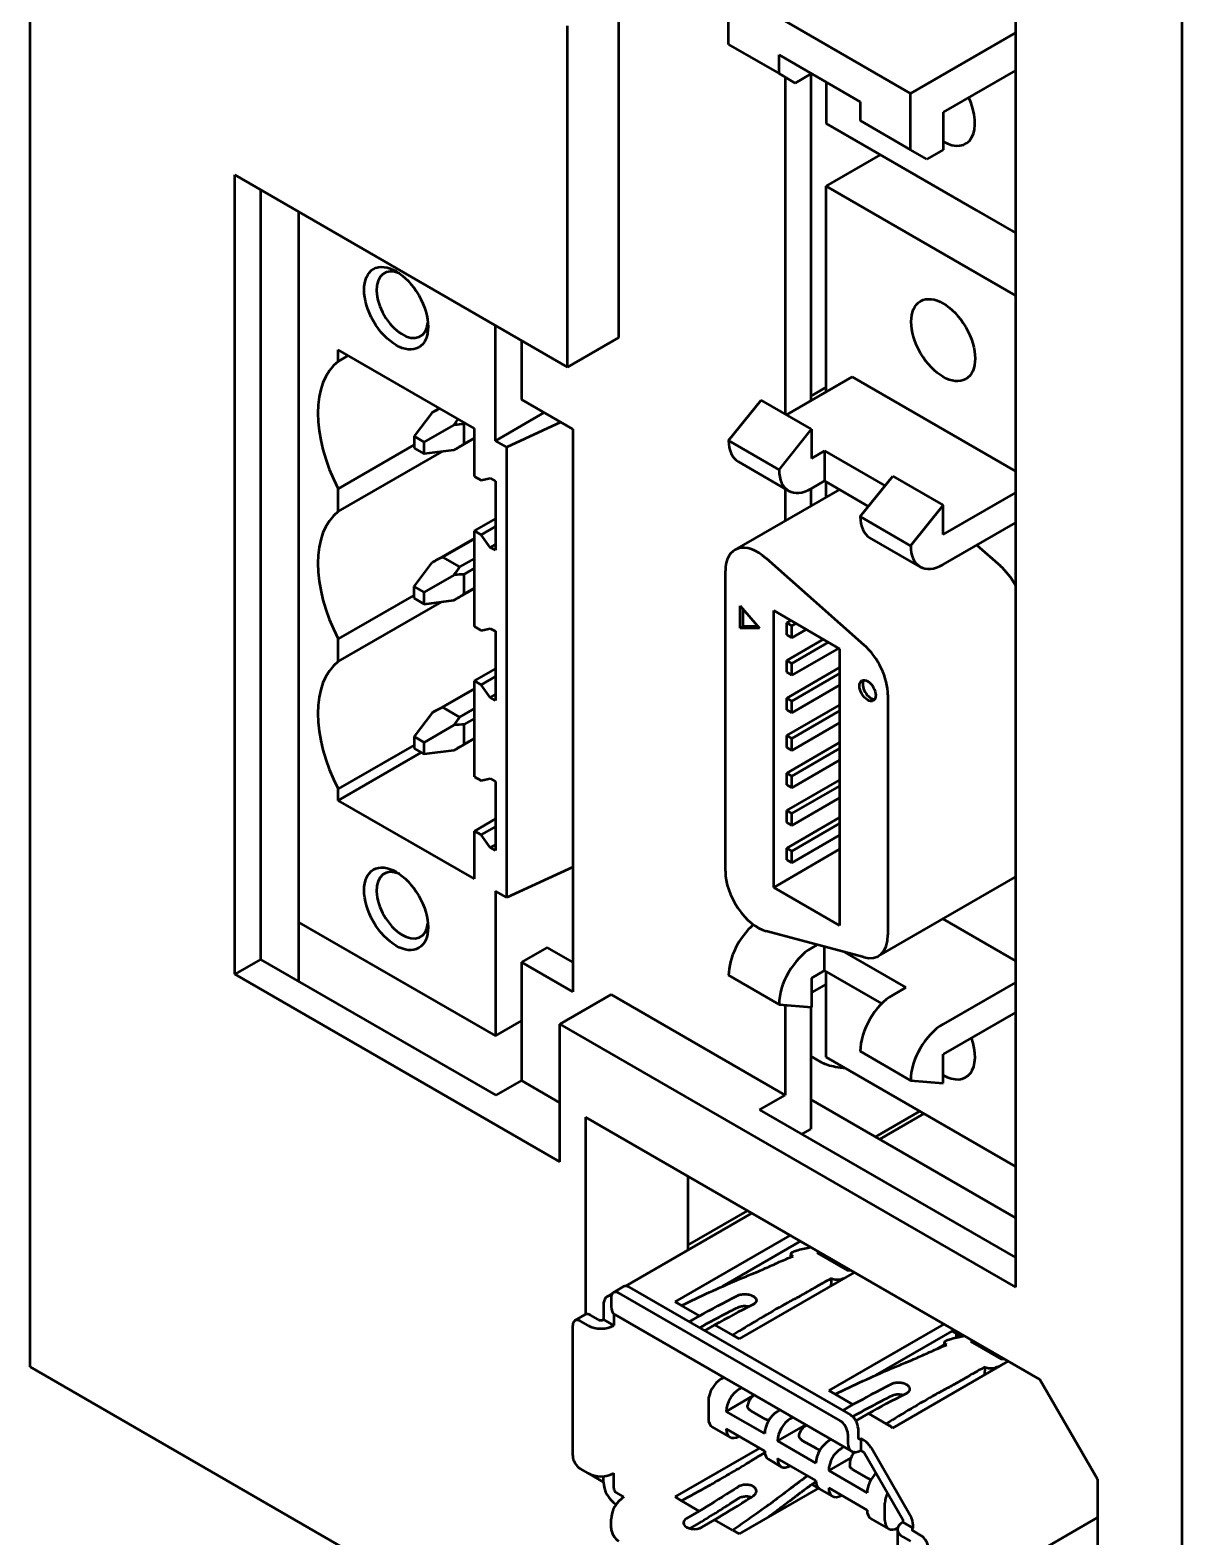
# Model space of a CAD drawing. Header units: millimetres. Extents: x 2121 to 4904, y 892 to 1933.
# Drawn here: x 3035.1 to 3080.6, y 1508.9 to 1568.3 of the extents above; entities that cross this region are included whole.
import ezdxf

# ---------------------------------------------------------------- set-up
doc = ezdxf.new("R2010")
doc.units = ezdxf.units.MM
doc.header["$LTSCALE"] = 1.8
doc.layers.add('외형선(ISO)', color=7, linetype='Continuous', lineweight=50)

msp = doc.modelspace()

# ---------------------------------------------------------------- linework, layer by layer
at = {"layer": '외형선(ISO)', "color": 7}
for p, q in [((3035.111, 1515.582), (3035.111, 1719.707)), ((3080.568, 1693.462), (3080.568, 1489.338)), ((3074.002, 1641.381), (3074.002, 1518.732)), ((3062.68, 1569.993), (3069.864, 1565.845)), ((3062.68, 1567.771), (3062.68, 1569.993)), ((3058.345, 1556.209), (3058.345, 1569.681)), ((3056.324, 1555.043), (3056.324, 1568.515)), ((3069.864, 1565.845), (3074.002, 1568.234)), ((3062.68, 1567.771), (3064.669, 1566.623)), ((3064.669, 1566.623), (3064.669, 1567.363)), ((3067.876, 1565.512), (3064.669, 1567.363)), ((3064.669, 1566.623), (3065.31, 1566.252)), ((3064.911, 1566.483), (3064.911, 1553.189)), ((3065.952, 1566.623), (3065.31, 1566.252)), ((3065.921, 1566.605), (3065.921, 1553.715)), ((3074.002, 1566.752), (3071.147, 1565.104)), ((3066.529, 1566.289), (3066.529, 1564.66)), ((3069.864, 1563.623), (3069.864, 1565.845)), ((3067.876, 1565.512), (3067.876, 1564.771)), ((3066.529, 1564.66), (3072.448, 1561.242)), ((3067.876, 1564.771), (3069.864, 1563.623)), ((3071.147, 1565.104), (3071.147, 1563.623)), ((3066.529, 1562.18), (3068.677, 1563.42)), ((3070.506, 1563.252), (3069.864, 1563.623)), ((3071.147, 1563.623), (3070.506, 1563.252)), ((3043.192, 1531.084), (3043.192, 1562.624)), ((3043.192, 1562.624), (3056.324, 1555.043)), ((3066.529, 1562.18), (3074.002, 1557.865)), ((3066.529, 1554.066), (3066.529, 1562.18)), ((3044.203, 1562.041), (3044.203, 1531.667)), ((3045.718, 1530.793), (3045.718, 1561.166)), ((3045.718, 1533.125), (3045.718, 1561.166)), ((3072.448, 1561.242), (3074.002, 1560.345)), ((3053.476, 1552.138), (3053.476, 1556.687)), ((3058.345, 1556.209), (3056.324, 1555.043)), ((3047.273, 1555.269), (3047.273, 1555.719)), ((3052.647, 1552.616), (3047.273, 1555.719)), ((3054.506, 1556.092), (3054.506, 1553.76)), ((3047.273, 1555.269), (3047.663, 1555.494)), ((3064.96, 1553.16), (3067.555, 1554.659)), ((3074.002, 1550.937), (3067.555, 1554.659)), ((3065.921, 1553.899), (3066.529, 1554.251)), ((3050.981, 1553.251), (3050.263, 1552.313)), ((3051.265, 1553.415), (3050.981, 1553.251)), ((3055.395, 1553.246), (3053.476, 1552.138)), ((3056.526, 1552.593), (3054.506, 1553.76)), ((3062.68, 1552.14), (3063.963, 1553.736)), ((3065.952, 1552.588), (3063.963, 1553.736)), ((3050.668, 1552.08), (3051.838, 1552.756)), ((3052.292, 1552.822), (3052.233, 1552.788)), ((3052.233, 1552.788), (3052.233, 1552.014)), ((3056.052, 1552.867), (3053.92, 1551.882)), ((3050.263, 1552.313), (3050.263, 1551.847)), ((3050.263, 1552.313), (3050.668, 1552.08)), ((3050.668, 1551.613), (3050.668, 1552.08)), ((3052.647, 1552.233), (3051.838, 1551.766)), ((3052.647, 1552.253), (3052.233, 1552.014)), ((3052.647, 1550.727), (3052.647, 1552.616)), ((3053.92, 1551.882), (3053.476, 1552.138)), ((3056.526, 1552.593), (3056.526, 1530.384)), ((3062.68, 1552.14), (3064.669, 1550.992)), ((3064.669, 1550.992), (3065.952, 1552.588)), ((3065.952, 1552.588), (3065.952, 1551.437)), ((3050.263, 1551.97), (3047.273, 1550.244)), ((3047.273, 1549.344), (3051.361, 1551.704)), ((3050.263, 1551.847), (3050.668, 1551.613)), ((3051.838, 1551.766), (3050.668, 1551.613)), ((3053.92, 1534.105), (3053.92, 1551.882)), ((3065.952, 1551.437), (3066.465, 1551.733)), ((3066.465, 1551.733), (3066.465, 1550.548)), ((3066.465, 1551.733), (3068.852, 1550.355)), ((3065.044, 1550.162), (3063.056, 1551.31)), ((3052.647, 1550.727), (3052.913, 1550.573)), ((3052.913, 1550.573), (3053.274, 1550.657)), ((3053.274, 1550.657), (3053.476, 1550.54)), ((3053.476, 1550.54), (3053.476, 1547.811)), ((3066.465, 1550.548), (3065.952, 1550.252)), ((3068.201, 1549.545), (3066.465, 1550.548)), ((3066.529, 1549.906), (3066.529, 1550.511)), ((3067.876, 1549.141), (3069.159, 1550.736)), ((3069.159, 1550.736), (3071.147, 1549.588)), ((3047.273, 1549.344), (3047.273, 1550.244)), ((3067.053, 1550.208), (3062.928, 1547.827)), ((3064.911, 1550.239), (3064.911, 1548.971)), ((3065.921, 1550.234), (3065.921, 1549.555)), ((3071.147, 1548.437), (3074.002, 1550.085)), ((3069.864, 1547.992), (3067.876, 1549.141)), ((3071.147, 1549.588), (3069.864, 1547.992)), ((3071.147, 1548.437), (3071.147, 1549.588)), ((3052.647, 1548.581), (3053.476, 1549.059)), ((3052.913, 1548.427), (3052.647, 1548.581)), ((3052.647, 1544.801), (3052.647, 1548.581)), ((3052.913, 1548.427), (3053.476, 1548.752)), ((3071.147, 1547.252), (3074.002, 1548.9)), ((3052.647, 1548.287), (3050.981, 1547.325)), ((3052.647, 1548.268), (3051.393, 1547.543)), ((3053.274, 1547.927), (3052.913, 1548.427)), ((3053.274, 1547.927), (3053.476, 1548.044)), ((3053.476, 1547.811), (3053.274, 1547.927)), ((3070.24, 1547.162), (3068.252, 1548.31)), ((3072.474, 1548.017), (3073.404, 1547.193)), ((3050.263, 1546.388), (3050.981, 1547.325)), ((3051.393, 1547.543), (3052.063, 1547.157)), ((3052.647, 1547.494), (3052.063, 1547.157)), ((3064.167, 1547.495), (3068.016, 1544.082)), ((3051.838, 1546.83), (3050.668, 1546.154)), ((3052.647, 1547.101), (3052.233, 1546.862)), ((3052.233, 1546.862), (3052.233, 1546.088)), ((3062.552, 1535.145), (3062.552, 1546.996)), ((3050.668, 1546.154), (3050.263, 1546.388)), ((3050.263, 1545.921), (3050.263, 1546.388)), ((3050.668, 1545.688), (3050.668, 1546.154)), ((3052.647, 1546.308), (3051.838, 1545.84)), ((3052.647, 1546.327), (3052.233, 1546.088)), ((3050.263, 1546.045), (3047.273, 1544.318)), ((3047.273, 1543.418), (3051.361, 1545.778)), ((3050.263, 1545.921), (3050.668, 1545.688)), ((3050.668, 1545.688), (3051.838, 1545.84)), ((3063.131, 1545.62), (3063.9, 1544.732)), ((3063.131, 1544.732), (3063.131, 1545.62)), ((3063.259, 1544.806), (3063.259, 1545.472)), ((3064.458, 1534.51), (3064.458, 1545.43)), ((3064.458, 1545.43), (3067.06, 1543.928)), ((3064.971, 1544.943), (3065.137, 1545.038)), ((3064.971, 1544.478), (3064.971, 1544.943)), ((3064.971, 1544.943), (3065.173, 1544.827)), ((3065.173, 1544.827), (3065.338, 1544.922)), ((3047.273, 1543.418), (3047.273, 1544.318)), ((3052.647, 1544.801), (3052.913, 1544.648)), ((3052.913, 1544.648), (3053.274, 1544.731)), ((3053.274, 1544.731), (3053.476, 1544.615)), ((3053.476, 1544.615), (3053.476, 1541.885)), ((3063.131, 1544.732), (3063.259, 1544.806)), ((3063.9, 1544.732), (3063.131, 1544.732)), ((3063.836, 1544.806), (3063.259, 1544.806)), ((3064.971, 1544.478), (3065.173, 1544.361)), ((3065.173, 1544.361), (3065.173, 1544.827)), ((3065.741, 1544.69), (3065.173, 1544.361)), ((3064.971, 1543.461), (3066.42, 1544.298)), ((3065.173, 1543.345), (3066.621, 1544.181)), ((3067.024, 1543.949), (3065.173, 1542.88)), ((3067.06, 1543.928), (3067.06, 1533.008)), ((3052.647, 1542.655), (3053.476, 1543.133)), ((3064.971, 1542.996), (3064.971, 1543.461)), ((3064.971, 1543.461), (3065.173, 1543.345)), ((3064.971, 1541.98), (3067.06, 1543.186)), ((3065.173, 1542.88), (3065.173, 1543.345)), ((3052.913, 1542.502), (3052.647, 1542.655)), ((3052.647, 1538.876), (3052.647, 1542.655)), ((3052.913, 1542.502), (3053.476, 1542.827)), ((3064.971, 1542.996), (3065.173, 1542.88)), ((3065.173, 1541.864), (3067.06, 1542.953)), ((3052.647, 1542.362), (3050.981, 1541.4)), ((3052.647, 1542.342), (3051.393, 1541.618)), ((3053.274, 1542.002), (3052.913, 1542.502)), ((3053.274, 1542.002), (3053.476, 1542.119)), ((3053.476, 1541.885), (3053.274, 1542.002)), ((3064.971, 1541.515), (3064.971, 1541.98)), ((3064.971, 1541.98), (3065.173, 1541.864)), ((3067.06, 1542.488), (3065.173, 1541.399)), ((3068.966, 1542.102), (3068.966, 1532.633)), ((3050.981, 1541.4), (3050.263, 1540.462)), ((3051.393, 1541.618), (3052.063, 1541.231)), ((3052.647, 1541.568), (3052.063, 1541.231)), ((3064.971, 1540.499), (3067.06, 1541.705)), ((3064.971, 1541.515), (3065.173, 1541.399)), ((3065.173, 1541.399), (3065.173, 1541.864)), ((3065.173, 1540.382), (3067.06, 1541.472)), ((3050.668, 1540.229), (3051.838, 1540.905)), ((3052.647, 1541.176), (3052.233, 1540.937)), ((3052.233, 1540.937), (3052.233, 1540.163)), ((3067.06, 1541.007), (3065.173, 1539.917)), ((3050.263, 1540.462), (3050.263, 1539.996)), ((3050.263, 1540.462), (3050.668, 1540.229)), ((3050.668, 1539.762), (3050.668, 1540.229)), ((3052.647, 1540.382), (3051.838, 1539.915)), ((3052.647, 1540.402), (3052.233, 1540.163)), ((3064.971, 1540.499), (3065.173, 1540.382)), ((3064.971, 1540.034), (3064.971, 1540.499)), ((3064.971, 1539.017), (3067.06, 1540.223)), ((3065.173, 1539.917), (3065.173, 1540.382)), ((3050.263, 1540.119), (3047.273, 1538.393)), ((3050.546, 1539.832), (3047.273, 1537.943)), ((3050.263, 1539.996), (3050.668, 1539.762)), ((3051.838, 1539.915), (3050.668, 1539.762)), ((3064.971, 1540.034), (3065.173, 1539.917)), ((3065.173, 1538.901), (3067.06, 1539.991)), ((3064.971, 1538.552), (3064.971, 1539.017)), ((3064.971, 1539.017), (3065.173, 1538.901)), ((3067.06, 1539.526), (3065.173, 1538.436)), ((3047.273, 1537.943), (3047.273, 1538.393)), ((3052.647, 1538.876), (3052.913, 1538.723)), ((3052.913, 1538.723), (3053.274, 1538.806)), ((3053.274, 1538.806), (3053.476, 1538.689)), ((3053.476, 1538.689), (3053.476, 1535.96)), ((3064.971, 1537.536), (3067.06, 1538.742)), ((3064.971, 1538.552), (3065.173, 1538.436)), ((3065.173, 1538.436), (3065.173, 1538.901)), ((3065.173, 1537.42), (3067.06, 1538.509)), ((3052.647, 1534.84), (3047.273, 1537.943)), ((3067.06, 1538.044), (3065.173, 1536.955)), ((3052.647, 1536.73), (3053.476, 1537.208)), ((3064.971, 1537.071), (3064.971, 1537.536)), ((3064.971, 1537.536), (3065.173, 1537.42)), ((3064.971, 1536.055), (3067.06, 1537.261)), ((3065.173, 1536.955), (3065.173, 1537.42)), ((3052.647, 1534.84), (3052.647, 1536.73)), ((3052.913, 1536.576), (3052.647, 1536.73)), ((3052.913, 1536.576), (3053.476, 1536.901)), ((3064.971, 1537.071), (3065.173, 1536.955)), ((3065.173, 1535.938), (3067.06, 1537.028)), ((3053.274, 1536.077), (3052.913, 1536.576)), ((3053.274, 1536.077), (3053.476, 1536.193)), ((3053.476, 1535.96), (3053.274, 1536.077)), ((3064.458, 1534.51), (3067.06, 1536.012)), ((3064.971, 1535.59), (3064.971, 1536.055)), ((3064.971, 1536.055), (3065.173, 1535.938)), ((3067.06, 1536.563), (3065.173, 1535.473)), ((3064.971, 1535.59), (3065.173, 1535.473)), ((3065.173, 1535.473), (3065.173, 1535.938)), ((3056.526, 1535.31), (3053.92, 1534.105)), ((3073.979, 1534.913), (3068.591, 1531.802)), ((3053.476, 1534.362), (3053.476, 1528.646)), ((3053.92, 1534.105), (3053.476, 1534.362)), ((3067.06, 1533.008), (3064.458, 1534.51)), ((3045.718, 1533.125), (3053.476, 1528.646)), ((3071.132, 1533.269), (3074.002, 1531.612)), ((3068.016, 1531.751), (3064.167, 1532.782)), ((3055.516, 1532.134), (3054.506, 1531.551)), ((3056.526, 1531.551), (3055.516, 1532.134)), ((3065.952, 1532.112), (3066.179, 1532.243)), ((3066.465, 1531.223), (3066.465, 1532.166)), ((3067.247, 1531.957), (3069.672, 1530.556)), ((3044.203, 1531.667), (3043.192, 1531.084)), ((3044.203, 1531.667), (3053.496, 1526.302)), ((3056.526, 1530.384), (3054.506, 1531.551)), ((3054.506, 1531.551), (3054.506, 1526.885)), ((3056.021, 1523.677), (3043.192, 1531.084)), ((3062.68, 1531.038), (3064.669, 1529.89)), ((3066.465, 1531.223), (3065.952, 1530.927)), ((3065.952, 1530.927), (3065.952, 1529.775)), ((3066.529, 1530.689), (3065.952, 1530.356)), ((3068.722, 1529.92), (3066.465, 1531.223)), ((3066.529, 1527.812), (3066.529, 1531.186)), ((3074.002, 1530.76), (3071.147, 1529.112)), ((3058.042, 1530.279), (3056.021, 1529.113)), ((3058.042, 1530.279), (3064.911, 1526.314)), ((3069.672, 1530.556), (3069.159, 1530.26)), ((3064.669, 1529.89), (3065.952, 1529.775)), ((3064.911, 1529.868), (3064.911, 1526.314)), ((3065.921, 1529.778), (3065.921, 1524.972)), ((3074.002, 1529.575), (3071.147, 1527.927)), ((3053.476, 1528.646), (3054.506, 1529.241)), ((3056.021, 1529.113), (3074.002, 1518.732)), ((3056.021, 1523.677), (3056.021, 1529.113)), ((3065.921, 1527.851), (3066.309, 1527.627)), ((3074.002, 1523.498), (3066.529, 1527.812)), ((3069.864, 1526.89), (3067.876, 1528.038)), ((3071.147, 1526.775), (3071.147, 1527.927)), ((3054.506, 1526.885), (3053.496, 1526.302)), ((3054.506, 1526.885), (3056.021, 1526.01)), ((3069.864, 1526.89), (3071.147, 1526.775)), ((3063.901, 1525.73), (3064.911, 1526.314)), ((3074.002, 1521.473), (3065.921, 1526.139)), ((3057.031, 1525.439), (3057.031, 1517.651)), ((3057.031, 1525.439), (3074.962, 1515.087)), ((3063.901, 1525.73), (3074.002, 1519.898)), ((3068.479, 1524.662), (3070.232, 1525.674)), ((3068.641, 1524.568), (3070.395, 1525.581)), ((3065.567, 1524.768), (3065.921, 1524.972)), ((3061.072, 1523.106), (3061.072, 1520.198)), ((3061.072, 1520.386), (3063.428, 1521.746)), ((3058.603, 1518.773), (3063.59, 1521.652)), ((3060.567, 1518.149), (3065.113, 1520.773)), ((3062.418, 1518.75), (3065.517, 1520.54)), ((3061.105, 1520.404), (3061.072, 1520.423)), ((3061.072, 1520.423), (3061.105, 1520.404)), ((3066.162, 1520.086), (3067.374, 1519.386)), ((3066.729, 1519.84), (3066.729, 1519.759)), ((3058.13, 1518.52), (3058.534, 1518.753)), ((3067.638, 1519.315), (3063.092, 1516.691)), ((3066.742, 1519.072), (3066.709, 1518.779)), ((3057.887, 1518.359), (3058.079, 1518.47)), ((3058.042, 1518.324), (3058.042, 1517.974)), ((3058.345, 1518.499), (3067.082, 1513.454)), ((3058.749, 1518.732), (3067.487, 1513.687)), ((3060.82, 1518.003), (3060.567, 1518.149)), ((3056.615, 1517.412), (3057.019, 1517.645)), ((3057.537, 1517.449), (3057.234, 1517.624)), ((3057.739, 1518.032), (3057.739, 1517.449)), ((3058.143, 1517.682), (3058.143, 1517.215)), ((3058.19, 1517.647), (3067.533, 1512.252)), ((3061.527, 1517.595), (3060.82, 1518.003)), ((3061.123, 1517.361), (3061.527, 1517.595)), ((3056.526, 1512.083), (3056.526, 1517.215)), ((3057.132, 1517.215), (3056.829, 1517.39)), ((3058.143, 1517.215), (3057.739, 1517.449)), ((3062.133, 1517.245), (3061.729, 1517.011)), ((3062.84, 1516.836), (3062.133, 1517.245)), ((3071.174, 1517.274), (3066.628, 1514.649)), ((3071.578, 1517.041), (3068.479, 1515.251)), ((3071.865, 1516.781), (3071.497, 1516.994)), ((3063.092, 1516.691), (3062.84, 1516.836)), ((3071.199, 1516.466), (3070.906, 1516.297)), ((3071.194, 1516.427), (3071.124, 1516.386)), ((3071.237, 1516.488), (3071.237, 1516.488)), ((3071.679, 1516.75), (3071.679, 1516.889)), ((3071.837, 1516.798), (3071.786, 1516.768)), ((3072.222, 1516.587), (3073.435, 1515.887)), ((3073.716, 1515.806), (3069.153, 1513.171)), ((3080.568, 1489.338), (3035.111, 1515.582)), ((3072.803, 1515.573), (3072.768, 1515.258)), ((3062.385, 1515.11), (3062.484, 1515.167)), ((3063.191, 1514.759), (3063.092, 1514.702)), ((3066.628, 1514.649), (3066.88, 1514.504)), ((3074.962, 1515.087), (3077.235, 1511.15)), ((3061.88, 1514.235), (3061.88, 1513.547)), ((3063.64, 1514.435), (3062.587, 1513.827)), ((3067.588, 1514.095), (3066.88, 1514.504)), ((3067.588, 1514.095), (3067.184, 1513.862)), ((3064.103, 1512.952), (3062.587, 1513.827)), ((3064.128, 1513.521), (3063.556, 1513.851)), ((3064.608, 1513.827), (3064.707, 1513.884)), ((3065.212, 1513.592), (3065.113, 1513.535)), ((3067.582, 1513.626), (3067.575, 1513.621)), ((3067.701, 1513.461), (3068.194, 1513.745)), ((3068.901, 1513.337), (3068.194, 1513.745)), ((3062.735, 1512.812), (3062.028, 1513.22)), ((3064.103, 1512.264), (3062.587, 1513.139)), ((3065.717, 1513.301), (3064.608, 1512.661)), ((3065.749, 1513.282), (3065.745, 1513.28)), ((3067.386, 1512.929), (3067.386, 1512.579)), ((3067.79, 1513.162), (3067.79, 1512.812)), ((3068.901, 1513.337), (3069.036, 1513.259)), ((3060.567, 1510.45), (3063.906, 1512.378)), ((3066.123, 1511.786), (3064.608, 1512.661)), ((3066.143, 1512.357), (3065.597, 1512.672)), ((3066.628, 1512.661), (3066.727, 1512.718)), ((3067.232, 1512.426), (3067.133, 1512.369)), ((3068.026, 1512.676), (3067.891, 1512.754)), ((3067.891, 1512.754), (3067.891, 1512.287)), ((3067.891, 1512.287), (3068.026, 1512.209)), ((3068.026, 1512.209), (3069.557, 1509.557)), ((3069.843, 1509.722), (3068.312, 1512.374)), ((3064.756, 1511.645), (3064.25, 1511.937)), ((3066.123, 1511.098), (3064.608, 1511.972)), ((3067.506, 1512.001), (3066.628, 1511.494)), ((3057.132, 1511.383), (3056.829, 1511.558)), ((3057.739, 1511.033), (3057.132, 1511.383)), ((3057.739, 1511.033), (3057.739, 1511.267)), ((3058.143, 1510.8), (3058.143, 1511.383)), ((3068.143, 1510.619), (3066.628, 1511.494)), ((3068.19, 1511.175), (3067.589, 1511.523)), ((3077.235, 1511.15), (3077.235, 1502.402)), ((3058.547, 1510.45), (3058.244, 1510.625)), ((3060.82, 1510.304), (3060.567, 1510.45)), ((3066.228, 1510.802), (3063.092, 1508.992)), ((3065.971, 1510.946), (3066.224, 1510.8)), ((3066.776, 1510.479), (3066.271, 1510.771)), ((3068.143, 1509.931), (3066.628, 1510.806)), ((3061.521, 1509.893), (3060.814, 1510.301)), ((3061.521, 1509.893), (3061.022, 1509.605)), ((3068.85, 1509.523), (3068.85, 1510.211)), ((3058.042, 1509.225), (3058.042, 1509.575)), ((3061.527, 1509.43), (3061.14, 1509.206)), ((3061.628, 1509.255), (3062.127, 1509.543)), ((3062.834, 1509.135), (3062.127, 1509.543)), ((3068.998, 1509.196), (3068.291, 1509.604)), ((3069.355, 1509.231), (3069.357, 1509.232)), ((3069.557, 1509.557), (3069.557, 1509.459)), ((3069.557, 1509.459), (3069.961, 1509.225)), ((3069.961, 1509.225), (3069.961, 1509.324)), ((3070.568, 1505.785), (3077.235, 1509.634)), ((3063.092, 1508.992), (3062.839, 1509.138)), ((3062.839, 1509.138), (3062.839, 1509.138)), ((3069.348, 1509.167), (3069.348, 1505.668)), ((3069.557, 1508.876), (3069.86, 1508.701)), ((3069.961, 1509.109), (3070.264, 1508.934))]:
    msp.add_line(p, q, dxfattribs=at)
for centre, major_axis, ratio, start_param, end_param in [((3071.147, 1565.4), (0.889, -1.54), 0.57735, 5.497787, 7.709169), ((3049.802, 1557.506), (0.719, -1.245), 0.57735, 2.470844, 6.953934), ((3049.799, 1551.298), (-2.357, 4.083), 0.57735, 0.074193, 1.496603), ((3049.624, 1551.477), (2.563, 2.127), 0.197603, 0.720103, 0.858423), ((3049.624, 1551.477), (2.563, 2.127), 0.197603, 5.570812, 5.709132), ((3049.624, 1551.477), (3.123, 1.156), 0.197603, 0.512661, 0.712374), ((3063.963, 1552.881), (-0.907, -1.571), 0.57735, 5.497787, 6.283185), ((3049.624, 1551.477), (3.123, 1.156), 0.197603, 5.424763, 5.624475), ((3065.952, 1551.733), (-0.907, -1.571), 0.57735, 5.497787, 7.068583), ((3049.799, 1545.373), (-2.357, 4.083), 0.57735, 0.074193, 1.496603), ((3069.159, 1549.881), (-0.907, -1.571), 0.57735, 5.497787, 6.283185), ((3063.835, 1546.255), (-0.907, 1.571), 0.57735, 5.235988, 7.068583), ((3071.147, 1548.733), (-0.907, -1.571), 0.57735, 5.497787, 7.068583), ((3049.624, 1545.552), (2.563, 2.127), 0.197603, 0.65871, 0.858423), ((3049.624, 1545.552), (2.563, 2.127), 0.197603, 5.570812, 5.770524), ((3049.624, 1545.552), (3.123, 1.156), 0.197603, 0.512661, 0.712374), ((3073.072, 1545.953), (0.907, -1.571), 0.57735, 1.544874, 2.094395), ((3049.624, 1545.552), (3.123, 1.156), 0.197603, 5.424763, 5.624475), ((3067.684, 1542.843), (0.907, -1.571), 0.57735, 0.785398, 2.094395), ((3049.799, 1539.448), (-2.357, 4.083), 0.57735, 0.074193, 1.496603), ((3068.292, 1542.349), (0.227, -0.393), 0.57735, 3.428349, 5.996429), ((3049.624, 1539.626), (2.563, 2.127), 0.197603, 0.65871, 0.858423), ((3049.624, 1539.626), (2.563, 2.127), 0.197603, 5.570812, 5.770524), ((3049.624, 1539.626), (3.123, 1.156), 0.197603, 0.512661, 0.712374), ((3049.624, 1539.626), (3.123, 1.156), 0.197603, 5.424763, 5.624475), ((3049.802, 1533.804), (-0.719, 1.245), 0.57735, 5.612437, 10.095526), ((3063.835, 1534.404), (-0.907, 1.571), 0.57735, 0.785398, 2.617994), ((3073.072, 1536.484), (0.907, -1.571), 0.57735, 0, 0.025922), ((3063.963, 1531.779), (0.907, 1.571), 0.57735, 1.026483, 2.356194), ((3067.684, 1533.373), (0.907, -1.571), 0.57735, 5.759587, 7.068583), ((3065.952, 1530.63), (-0.907, -1.571), 0.57735, 3.926991, 5.497787), ((3069.159, 1528.779), (0.907, 1.571), 0.57735, 0.785398, 2.356194), ((3071.147, 1527.631), (-0.907, -1.571), 0.57735, 3.926991, 5.497787), ((3071.147, 1528.553), (0.889, -1.54), 0.57735, 5.497787, 7.544088), ((3058.749, 1518.382), (-0.214, 0.371), 0.57735, 5.497787, 6.283185), ((3058.244, 1517.74), (-0.357, 0.619), 0.57735, 5.895697, 7.068583), ((3058.345, 1518.149), (-0.214, 0.371), 0.57735, 5.497787, 7.068583), ((3057.234, 1517.274), (-0.214, 0.371), 0.57735, 5.497787, 6.283185), ((3058.547, 1518.265), (-0.357, -0.619), 0.57735, 5.497787, 6.283185), ((3056.829, 1517.041), (-0.214, 0.371), 0.57735, 5.497787, 7.068583), ((3057.638, 1517.507), (0.714, 0), 0.57735, 3.926991, 5.497787), ((3057.638, 1517.507), (-0.143, 0), 0.57735, 0.785398, 2.356194), ((3062.385, 1514.527), (0.357, 0.619), 0.57735, 0.785398, 2.356194), ((3063.092, 1514.119), (0.357, 0.619), 0.57735, 0.785398, 2.356194), ((3062.385, 1513.839), (-0.357, -0.619), 0.57735, 5.497787, 6.283185), ((3064.608, 1513.244), (-0.357, -0.619), 0.57735, 3.926991, 5.497787), ((3065.113, 1512.952), (0.357, 0.619), 0.57735, 0.785398, 2.356194), ((3067.082, 1513.104), (-0.214, 0.371), 0.57735, 3.926991, 5.497787), ((3067.487, 1513.337), (0.214, -0.371), 0.57735, 0.785398, 2.356194), ((3063.092, 1513.43), (-0.357, -0.619), 0.57735, 5.497787, 7.068583), ((3067.891, 1512.871), (-0.071, -0.124), 0.57735, 5.497787, 7.068583), ((3069.036, 1512.792), (-0.286, 0.495), 0.57735, 5.204382, 5.497787), ((3064.608, 1512.556), (-0.357, -0.619), 0.57735, 5.497787, 6.283185), ((3066.628, 1512.077), (-0.357, -0.619), 0.57735, 3.926991, 5.497787), ((3067.133, 1511.786), (0.357, 0.619), 0.57735, 0.785398, 2.356194), ((3067.891, 1512.871), (-0.357, -0.619), 0.57735, 5.497787, 7.068583), ((3068.026, 1512.209), (-0.286, 0.495), 0.57735, 4.712389, 5.497787), ((3056.829, 1511.908), (-0.214, 0.371), 0.57735, 0.785398, 2.356194), ((3065.113, 1512.264), (-0.357, -0.619), 0.57735, 5.497787, 7.068583), ((3057.638, 1511.675), (-0.714, 0), 0.57735, 0.785398, 2.356194), ((3058.244, 1510.742), (0.357, -0.619), 0.57735, 3.926991, 5.497787), ((3066.628, 1511.389), (-0.357, -0.619), 0.57735, 5.497787, 6.283185), ((3068.648, 1510.911), (-0.357, -0.619), 0.57735, 4.220491, 5.497787), ((3058.547, 1509.867), (0.357, 0.619), 0.57735, 0.785398, 2.356194), ((3058.244, 1510.742), (0.071, -0.124), 0.57735, 3.926991, 5.497787), ((3067.133, 1511.098), (-0.357, -0.619), 0.57735, 5.497787, 7.068583), ((3069.355, 1510.503), (-0.357, -0.619), 0.57735, 4.865, 5.497787), ((3068.648, 1510.223), (-0.357, -0.619), 0.57735, 5.497787, 6.283185), ((3058.345, 1509.051), (-0.214, 0.371), 0.57735, 0.785398, 2.356194), ((3061.325, 1509.43), (-0.429, 0), 0.57735, 5.497787, 8.63938), ((3069.355, 1509.815), (-0.357, -0.619), 0.57735, 5.497787, 7.068583), ((3070.062, 1509.167), (-0.714, 0), 0.57735, 5.497787, 7.068583), ((3069.557, 1509.557), (-0.286, 0.495), 0.57735, 3.926991, 4.712389), ((3070.062, 1509.167), (-0.143, 0), 0.57735, 5.497787, 7.068583), ((3070.264, 1508.584), (0.214, -0.371), 0.57735, 0.785398, 2.356194)]:
    msp.add_ellipse(centre, major_axis=major_axis, ratio=ratio, start_param=start_param, end_param=end_param, dxfattribs=at)
for centre, major_axis in [((3049.556, 1557.364), (0.893, -1.546)), ((3071.147, 1556.106), (-0.889, 1.54)), ((3068.163, 1542.275), (-0.227, 0.393)), ((3049.556, 1533.662), (0.893, -1.546))]:
    msp.add_ellipse(centre, major_axis=major_axis, ratio=0.57735, dxfattribs=at)
for points, knots in [([(3066.309, 1527.627), (3066.35, 1527.603), (3066.406, 1527.575), (3066.547, 1527.519), (3066.635, 1527.49), (3066.84, 1527.439), (3066.958, 1527.417), (3067.141, 1527.396), (3067.203, 1527.391), (3067.265, 1527.388)], [3.1415927, 3.1415927, 3.1415927, 3.1415927, 3.3225652, 3.3225652, 3.5179744, 3.5179744, 3.7300063, 3.7300063, 3.8329939, 3.8329939, 3.8329939, 3.8329939]), ([(3060.82, 1518.003), (3061.188, 1518.18), (3061.555, 1518.357), (3062.291, 1518.696), (3062.658, 1518.859), (3063.209, 1519.091), (3063.392, 1519.167), (3063.621, 1519.259), (3063.667, 1519.278), (3063.759, 1519.316), (3063.804, 1519.335), (3063.942, 1519.393), (3064.034, 1519.434), (3064.31, 1519.556), (3064.494, 1519.642), (3064.861, 1519.805), (3065.044, 1519.881), (3065.227, 1519.947)], [0, 0, 0, 0, 0.25, 0.25, 0.5, 0.5, 0.625, 0.625, 0.65625, 0.65625, 0.6875, 0.6875, 0.75, 0.75, 0.875, 0.875, 1, 1, 1, 1]), ([(3065.227, 1519.947), (3065.177, 1519.976), (3065.148, 1520.013), (3065.149, 1520.081), (3065.178, 1520.112), (3065.227, 1520.131)], [0, 0, 0, 0, 0.5, 0.5, 1, 1, 1, 1]), ([(3065.227, 1520.131), (3065.286, 1520.153), (3065.346, 1520.174), (3065.597, 1520.258), (3065.763, 1520.267), (3065.926, 1520.303)], [0.782448, 0.782448, 0.782448, 0.782448, 0.8133462, 0.8133462, 0.9053275, 0.9053275, 0.9053275, 0.9053275]), ([(3066.71, 1519.851), (3066.699, 1519.843), (3066.688, 1519.835), (3066.667, 1519.82), (3066.657, 1519.813), (3066.647, 1519.806)], [0.027672814, 0.027672814, 0.027672814, 0.027672814, 0.03125, 0.03125, 0.034604838, 0.034604838, 0.034604838, 0.034604838]), ([(3066.742, 1519.072), (3066.581, 1518.994), (3066.418, 1518.906), (3066.093, 1518.718), (3065.93, 1518.621), (3065.686, 1518.48), (3065.605, 1518.434), (3065.483, 1518.366), (3065.442, 1518.344), (3065.361, 1518.3), (3065.32, 1518.278), (3065.118, 1518.171), (3064.955, 1518.083), (3064.468, 1517.814), (3064.143, 1517.627), (3063.491, 1517.239), (3063.166, 1517.038), (3062.84, 1516.836)], [0, 0, 0, 0, 0.125, 0.125, 0.25, 0.25, 0.3125, 0.3125, 0.34375, 0.34375, 0.375, 0.375, 0.5, 0.5, 0.75, 0.75, 1, 1, 1, 1]), ([(3067.121, 1519.037), (3067.072, 1519.019), (3067.003, 1519.011), (3066.863, 1519.023), (3066.793, 1519.043), (3066.742, 1519.072)], [0, 0, 0, 0, 0.5, 0.5, 1, 1, 1, 1]), ([(3063.042, 1518.4), (3063.06, 1518.409), (3063.079, 1518.417), (3063.127, 1518.433), (3063.155, 1518.44), (3063.236, 1518.454), (3063.29, 1518.458), (3063.395, 1518.454), (3063.445, 1518.447), (3063.522, 1518.429), (3063.551, 1518.42), (3063.603, 1518.4), (3063.626, 1518.388), (3063.648, 1518.376)], [0.000001, 0.000001, 0.000001, 0.000001, 0.00534263, 0.00534263, 0.0121357, 0.0121357, 0.02364499, 0.02364499, 0.03423541, 0.03423541, 0.04087392, 0.04087392, 0.04726402, 0.04726402, 0.04726402, 0.04726402]), ([(3063.648, 1518.376), (3063.669, 1518.363), (3063.689, 1518.35), (3063.722, 1518.321), (3063.736, 1518.305), (3063.765, 1518.262), (3063.774, 1518.235), (3063.773, 1518.179), (3063.763, 1518.15), (3063.731, 1518.108), (3063.715, 1518.093), (3063.682, 1518.069), (3063.666, 1518.059), (3063.648, 1518.05)], [0.000001, 0.000001, 0.000001, 0.000001, 0.00639036, 0.00639036, 0.01302808, 0.01302808, 0.02361791, 0.02361791, 0.03512687, 0.03512687, 0.04191976, 0.04191976, 0.0472612, 0.0472612, 0.0472612, 0.0472612]), ([(3061.527, 1517.128), (3061.925, 1517.346), (3062.319, 1517.561), (3062.856, 1517.838), (3062.947, 1517.884), (3063.042, 1517.932)], [-0.9977383, -0.9977383, -0.9977383, -0.9977383, -0.75, -0.75, -0.7002284, -0.7002284, -0.7002284, -0.7002284]), ([(3063.042, 1517.932), (3063.06, 1517.941), (3063.079, 1517.949), (3063.127, 1517.965), (3063.155, 1517.972), (3063.236, 1517.987), (3063.29, 1517.99), (3063.394, 1517.986), (3063.443, 1517.979), (3063.489, 1517.969)], [0.000001, 0.000001, 0.000001, 0.000001, 0.00535377, 0.00535377, 0.01215161, 0.01215161, 0.02364563, 0.02364563, 0.03396231, 0.03396231, 0.03396231, 0.03396231]), ([(3066.88, 1514.504), (3067.248, 1514.681), (3067.616, 1514.858), (3068.352, 1515.197), (3068.719, 1515.359), (3069.27, 1515.592), (3069.453, 1515.667), (3069.682, 1515.76), (3069.728, 1515.779), (3069.819, 1515.817), (3069.865, 1515.836), (3070.003, 1515.894), (3070.095, 1515.934), (3070.37, 1516.057), (3070.554, 1516.142), (3070.922, 1516.305), (3071.105, 1516.382), (3071.288, 1516.448)], [0, 0, 0, 0, 0.25, 0.25, 0.5, 0.5, 0.625, 0.625, 0.65625, 0.65625, 0.6875, 0.6875, 0.75, 0.75, 0.875, 0.875, 1, 1, 1, 1]), ([(3071.288, 1516.448), (3071.238, 1516.476), (3071.209, 1516.514), (3071.21, 1516.582), (3071.239, 1516.613), (3071.288, 1516.632)], [0, 0, 0, 0, 0.5, 0.5, 1, 1, 1, 1]), ([(3071.288, 1516.632), (3071.347, 1516.654), (3071.407, 1516.675), (3071.658, 1516.759), (3071.824, 1516.768), (3071.987, 1516.804)], [0.782448, 0.782448, 0.782448, 0.782448, 0.8133462, 0.8133462, 0.9053275, 0.9053275, 0.9053275, 0.9053275]), ([(3072.771, 1516.352), (3072.76, 1516.343), (3072.749, 1516.335), (3072.728, 1516.321), (3072.718, 1516.313), (3072.708, 1516.307)], [0.027672814, 0.027672814, 0.027672814, 0.027672814, 0.03125, 0.03125, 0.034604838, 0.034604838, 0.034604838, 0.034604838]), ([(3072.803, 1515.573), (3072.642, 1515.495), (3072.479, 1515.406), (3072.154, 1515.219), (3071.991, 1515.121), (3071.747, 1514.98), (3071.665, 1514.934), (3071.544, 1514.867), (3071.503, 1514.845), (3071.422, 1514.801), (3071.381, 1514.779), (3071.178, 1514.671), (3071.016, 1514.583), (3070.529, 1514.315), (3070.203, 1514.128), (3069.552, 1513.74), (3069.227, 1513.539), (3068.901, 1513.337)], [0, 0, 0, 0, 0.125, 0.125, 0.25, 0.25, 0.3125, 0.3125, 0.34375, 0.34375, 0.375, 0.375, 0.5, 0.5, 0.75, 0.75, 1, 1, 1, 1]), ([(3073.182, 1515.538), (3073.133, 1515.52), (3073.064, 1515.512), (3072.924, 1515.524), (3072.854, 1515.544), (3072.803, 1515.573)], [0, 0, 0, 0, 0.5, 0.5, 1, 1, 1, 1]), ([(3073.365, 1515.603), (3073.365, 1515.603), (3073.364, 1515.603), (3073.301, 1515.582), (3073.241, 1515.56), (3073.182, 1515.538)], [0.18656579, 0.18656579, 0.18656579, 0.18656579, 0.18665381, 0.18665381, 0.21755204, 0.21755204, 0.21755204, 0.21755204]), ([(3069.709, 1514.877), (3069.687, 1514.889), (3069.664, 1514.9), (3069.612, 1514.92), (3069.583, 1514.929), (3069.506, 1514.948), (3069.456, 1514.954), (3069.351, 1514.959), (3069.297, 1514.955), (3069.216, 1514.941), (3069.188, 1514.934), (3069.14, 1514.917), (3069.121, 1514.909), (3069.103, 1514.9)], [-0.04726402, -0.04726402, -0.04726402, -0.04726402, -0.04087428, -0.04087428, -0.03423616, -0.03423616, -0.0236457, -0.0236457, -0.01213606, -0.01213606, -0.00534276, -0.00534276, -0.000001, -0.000001, -0.000001, -0.000001]), ([(3069.709, 1514.55), (3069.727, 1514.559), (3069.743, 1514.569), (3069.776, 1514.594), (3069.791, 1514.609), (3069.824, 1514.651), (3069.834, 1514.68), (3069.834, 1514.736), (3069.826, 1514.763), (3069.797, 1514.806), (3069.783, 1514.821), (3069.75, 1514.851), (3069.73, 1514.864), (3069.709, 1514.877)], [-0.0472612, -0.0472612, -0.0472612, -0.0472612, -0.04191988, -0.04191988, -0.03512723, -0.03512723, -0.02361862, -0.02361862, -0.01302883, -0.01302883, -0.00639072, -0.00639072, -0.000001, -0.000001, -0.000001, -0.000001]), ([(3063.556, 1513.851), (3063.516, 1513.874), (3063.479, 1513.906), (3063.437, 1513.963), (3063.423, 1514), (3063.423, 1514.039), (3063.424, 1514.049), (3063.426, 1514.058)], [0.17401572, 0.17401572, 0.17401572, 0.17401572, 0.18566522, 0.18566522, 0.19686194, 0.19686194, 0.20013202, 0.20013202, 0.20013202, 0.20013202]), ([(3063.69, 1514.471), (3063.665, 1514.455), (3063.642, 1514.438), (3063.592, 1514.393), (3063.566, 1514.364), (3063.521, 1514.305), (3063.503, 1514.274), (3063.471, 1514.212), (3063.458, 1514.181), (3063.438, 1514.119), (3063.431, 1514.089), (3063.425, 1514.058)], [0.8167241, 0.8167241, 0.8167241, 0.8167241, 0.9050773, 0.9050773, 1.0247564, 1.0247564, 1.1444356, 1.1444356, 1.2641147, 1.2641147, 1.3837938, 1.3837938, 1.3837938, 1.3837938]), ([(3069.103, 1514.433), (3069.008, 1514.385), (3068.917, 1514.338), (3068.378, 1514.061), (3067.982, 1513.844), (3067.582, 1513.626)], [0.7002284, 0.7002284, 0.7002284, 0.7002284, 0.75, 0.75, 0.9988847, 0.9988847, 0.9988847, 0.9988847]), ([(3069.55, 1514.469), (3069.504, 1514.48), (3069.455, 1514.487), (3069.351, 1514.491), (3069.297, 1514.487), (3069.216, 1514.473), (3069.188, 1514.466), (3069.14, 1514.45), (3069.121, 1514.442), (3069.103, 1514.433)], [-0.03396232, -0.03396232, -0.03396232, -0.03396232, -0.02364633, -0.02364633, -0.01215197, -0.01215197, -0.0053539, -0.0053539, -0.000001, -0.000001, -0.000001, -0.000001]), ([(3065.597, 1512.672), (3065.549, 1512.7), (3065.518, 1512.729), (3065.474, 1512.786), (3065.461, 1512.818), (3065.458, 1512.865), (3065.459, 1512.879), (3065.463, 1512.893)], [-0.04681302, -0.04681302, -0.04681302, -0.04681302, -0.03614427, -0.03614427, -0.02431358, -0.02431358, -0.01903628, -0.01903628, -0.01903628, -0.01903628]), ([(3065.463, 1512.893), (3065.482, 1512.972), (3065.515, 1513.048), (3065.596, 1513.162), (3065.638, 1513.205), (3065.704, 1513.255), (3065.724, 1513.268), (3065.745, 1513.28)], [0, 0, 0, 0, 0.01810274, 0.01810274, 0.03120081, 0.03120081, 0.03655862, 0.03655862, 0.03655862, 0.03655862]), ([(3060.82, 1510.304), (3061.184, 1510.501), (3061.545, 1510.696), (3061.905, 1510.898), (3061.982, 1510.941), (3062.059, 1510.984), (3062.135, 1511.028), (3062.391, 1511.173), (3062.647, 1511.322), (3062.903, 1511.475), (3062.933, 1511.493), (3062.963, 1511.51), (3062.992, 1511.528), (3063.106, 1511.596), (3063.22, 1511.665), (3063.334, 1511.735), (3063.401, 1511.776), (3063.469, 1511.817), (3063.536, 1511.859), (3063.545, 1511.864), (3063.554, 1511.87), (3063.563, 1511.876), (3063.568, 1511.879), (3063.573, 1511.882), (3063.578, 1511.885), (3063.583, 1511.888), (3063.588, 1511.891), (3063.593, 1511.894), (3063.604, 1511.901), (3063.614, 1511.907), (3063.624, 1511.913), (3063.641, 1511.924), (3063.659, 1511.935), (3063.676, 1511.945), (3063.716, 1511.97), (3063.757, 1511.994), (3063.797, 1512.018), (3063.804, 1512.023), (3063.811, 1512.027), (3063.818, 1512.031), (3063.913, 1512.088), (3064.007, 1512.144), (3064.101, 1512.198), (3064.103, 1512.199), (3064.104, 1512.2), (3064.106, 1512.201)], [0.0012965, 0.0012965, 0.0012965, 0.0012965, 0.2490316, 0.2490316, 0.2490316, 0.3021397, 0.3021397, 0.3021397, 0.4789093, 0.4789093, 0.4789093, 0.4993544, 0.4993544, 0.4993544, 0.5780127, 0.5780127, 0.5780127, 0.6245158, 0.6245158, 0.6245158, 0.6307839, 0.6307839, 0.6307839, 0.6341317, 0.6341317, 0.6341317, 0.6374712, 0.6374712, 0.6374712, 0.644113, 0.644113, 0.644113, 0.6558062, 0.6558062, 0.6558062, 0.6823374, 0.6823374, 0.6823374, 0.6870965, 0.6870965, 0.6870965, 0.7496772, 0.7496772, 0.7496772, 0.7507008, 0.7507008, 0.7507008, 0.7507008]), ([(3067.645, 1512.219), (3067.641, 1512.215), (3067.637, 1512.21), (3067.595, 1512.166), (3067.564, 1512.122), (3067.517, 1512.034), (3067.5, 1511.988), (3067.475, 1511.9), (3067.468, 1511.856), (3067.46, 1511.772), (3067.46, 1511.73), (3067.463, 1511.69)], [0.9384222, 0.9384222, 0.9384222, 0.9384222, 0.9573964, 0.9573964, 1.1293947, 1.1293947, 1.301393, 1.301393, 1.4733913, 1.4733913, 1.6453896, 1.6453896, 1.6453896, 1.6453896]), ([(3067.589, 1511.523), (3067.551, 1511.544), (3067.516, 1511.575), (3067.477, 1511.629), (3067.465, 1511.661), (3067.463, 1511.69)], [0.18692385, 0.18692385, 0.18692385, 0.18692385, 0.1981044, 0.1981044, 0.2082002, 0.2082002, 0.2082002, 0.2082002]), ([(3065.794, 1511.287), (3065.777, 1511.275), (3065.76, 1511.263), (3065.743, 1511.25), (3065.659, 1511.19), (3065.575, 1511.128), (3065.491, 1511.065), (3065.485, 1511.061), (3065.478, 1511.056), (3065.472, 1511.051), (3065.438, 1511.026), (3065.404, 1511), (3065.371, 1510.975), (3065.353, 1510.961), (3065.336, 1510.948), (3065.318, 1510.935), (3065.309, 1510.928), (3065.3, 1510.921), (3065.291, 1510.914), (3065.287, 1510.911), (3065.283, 1510.907), (3065.278, 1510.904), (3065.273, 1510.9), (3065.269, 1510.897), (3065.265, 1510.893), (3065.256, 1510.887), (3065.248, 1510.881), (3065.24, 1510.875), (3065.181, 1510.829), (3065.121, 1510.783), (3065.062, 1510.737), (3064.961, 1510.66), (3064.861, 1510.584), (3064.76, 1510.508), (3064.734, 1510.488), (3064.708, 1510.468), (3064.681, 1510.449), (3064.455, 1510.279), (3064.229, 1510.113), (3064.002, 1509.95), (3063.935, 1509.901), (3063.867, 1509.853), (3063.798, 1509.804), (3063.481, 1509.579), (3063.162, 1509.359), (3062.839, 1509.139)], [0.237459, 0.237459, 0.237459, 0.237459, 0.2503228, 0.2503228, 0.2503228, 0.3129035, 0.3129035, 0.3129035, 0.3176754, 0.3176754, 0.3176754, 0.3428455, 0.3428455, 0.3428455, 0.3559022, 0.3559022, 0.3559022, 0.3625444, 0.3625444, 0.3625444, 0.3658841, 0.3658841, 0.3658841, 0.3692321, 0.3692321, 0.3692321, 0.3754842, 0.3754842, 0.3754842, 0.4220066, 0.4220066, 0.4220066, 0.5006455, 0.5006455, 0.5006455, 0.521116, 0.521116, 0.521116, 0.6978776, 0.6978776, 0.6978776, 0.7509683, 0.7509683, 0.7509683, 0.9987035, 0.9987035, 0.9987035, 0.9987035]), ([(3066.124, 1511.056), (3066.079, 1511.023), (3066.035, 1510.992), (3065.993, 1510.961), (3065.952, 1510.932), (3065.913, 1510.904), (3065.875, 1510.877), (3065.856, 1510.863), (3065.838, 1510.85), (3065.82, 1510.837), (3065.802, 1510.824), (3065.785, 1510.812), (3065.767, 1510.799), (3065.694, 1510.746), (3065.618, 1510.689), (3065.537, 1510.629), (3065.532, 1510.626), (3065.528, 1510.622), (3065.523, 1510.619), (3065.487, 1510.592), (3065.45, 1510.564), (3065.412, 1510.535), (3065.408, 1510.532), (3065.405, 1510.529), (3065.402, 1510.527), (3065.383, 1510.513), (3065.365, 1510.499), (3065.347, 1510.485), (3065.341, 1510.48), (3065.336, 1510.476), (3065.33, 1510.472), (3065.313, 1510.459), (3065.295, 1510.445), (3065.28, 1510.433), (3065.114, 1510.305), (3064.955, 1510.184), (3064.793, 1510.062), (3064.631, 1509.94), (3064.468, 1509.819), (3064.305, 1509.7), (3064.288, 1509.688), (3064.271, 1509.675), (3064.254, 1509.663)], [0.1550816, 0.1550816, 0.1550816, 0.1550816, 0.1875, 0.1875, 0.1875, 0.21875, 0.21875, 0.21875, 0.234375, 0.234375, 0.234375, 0.25, 0.25, 0.25, 0.3125, 0.3125, 0.3125, 0.3159377, 0.3159377, 0.3159377, 0.34375, 0.34375, 0.34375, 0.3462683, 0.3462683, 0.3462683, 0.359375, 0.359375, 0.359375, 0.3632812, 0.3632812, 0.3632812, 0.375, 0.375, 0.375, 0.5, 0.5, 0.5, 0.625, 0.625, 0.625, 0.6380441, 0.6380441, 0.6380441, 0.6380441]), ([(3063.042, 1510.842), (3062.947, 1510.78), (3062.856, 1510.721), (3062.317, 1510.377), (3061.921, 1510.136), (3061.521, 1509.893)], [0.7002284, 0.7002284, 0.7002284, 0.7002284, 0.75, 0.75, 0.9988847, 0.9988847, 0.9988847, 0.9988847]), ([(3062.127, 1509.543), (3062.527, 1509.786), (3062.923, 1510.027), (3063.462, 1510.371), (3063.554, 1510.43), (3063.648, 1510.492)], [-0.9988847, -0.9988847, -0.9988847, -0.9988847, -0.75, -0.75, -0.7002284, -0.7002284, -0.7002284, -0.7002284]), ([(3063.648, 1510.866), (3063.626, 1510.878), (3063.603, 1510.889), (3063.551, 1510.908), (3063.522, 1510.915), (3063.445, 1510.929), (3063.395, 1510.933), (3063.29, 1510.929), (3063.236, 1510.92), (3063.155, 1510.897), (3063.127, 1510.886), (3063.079, 1510.864), (3063.06, 1510.853), (3063.042, 1510.842)], [-0.04726548, -0.04726548, -0.04726548, -0.04726548, -0.04087659, -0.04087659, -0.03423984, -0.03423984, -0.02364633, -0.02364633, -0.01215197, -0.01215197, -0.0053539, -0.0053539, -0.000001, -0.000001, -0.000001, -0.000001]), ([(3063.561, 1510.436), (3063.539, 1510.443), (3063.516, 1510.448), (3063.445, 1510.462), (3063.395, 1510.465), (3063.29, 1510.461), (3063.236, 1510.452), (3063.155, 1510.429), (3063.127, 1510.419), (3063.079, 1510.397), (3063.06, 1510.386), (3063.042, 1510.374)], [-0.03957696, -0.03957696, -0.03957696, -0.03957696, -0.03423616, -0.03423616, -0.0236457, -0.0236457, -0.01213606, -0.01213606, -0.00534276, -0.00534276, -0.000001, -0.000001, -0.000001, -0.000001]), ([(3063.648, 1510.492), (3063.666, 1510.504), (3063.682, 1510.516), (3063.715, 1510.547), (3063.731, 1510.565), (3063.763, 1510.616), (3063.773, 1510.649), (3063.774, 1510.714), (3063.765, 1510.745), (3063.736, 1510.792), (3063.722, 1510.809), (3063.689, 1510.839), (3063.669, 1510.853), (3063.648, 1510.866)], [-0.04726258, -0.04726258, -0.04726258, -0.04726258, -0.04191013, -0.04191013, -0.03511271, -0.03511271, -0.0236194, -0.0236194, -0.01302658, -0.01302658, -0.00638985, -0.00638985, -0.000001, -0.000001, -0.000001, -0.000001])]:
    msp.add_open_spline(points, degree=3, knots=knots, dxfattribs=at)
for points in [[(3065.132, 1519.912), (3065.137, 1519.959), (3065.143, 1520.007), (3065.149, 1520.054)], [(3066.267, 1520.106), (3066.232, 1520.099), (3066.197, 1520.092), (3066.162, 1520.086)], [(3067.374, 1519.386), (3067.409, 1519.392), (3067.444, 1519.399), (3067.479, 1519.407)], [(3067.218, 1519.073), (3067.185, 1519.061), (3067.153, 1519.049), (3067.121, 1519.037)], [(3061.527, 1517.595), (3062.001, 1517.854), (3062.476, 1518.114), (3063.042, 1518.4)], [(3063.648, 1518.05), (3063.082, 1517.764), (3062.608, 1517.504), (3062.133, 1517.245)], [(3071.193, 1516.412), (3071.198, 1516.46), (3071.204, 1516.507), (3071.21, 1516.555)], [(3072.328, 1516.607), (3072.293, 1516.6), (3072.258, 1516.593), (3072.222, 1516.587)], [(3073.435, 1515.887), (3073.47, 1515.893), (3073.505, 1515.9), (3073.54, 1515.907)], [(3069.103, 1514.9), (3068.537, 1514.614), (3068.062, 1514.355), (3067.588, 1514.095)], [(3068.194, 1513.745), (3068.668, 1514.005), (3069.143, 1514.264), (3069.709, 1514.55)], [(3064.261, 1513.467), (3064.213, 1513.48), (3064.164, 1513.5), (3064.128, 1513.521)], [(3066.281, 1512.301), (3066.237, 1512.313), (3066.189, 1512.331), (3066.143, 1512.357)], [(3068.299, 1511.13), (3068.259, 1511.142), (3068.22, 1511.158), (3068.19, 1511.175)], [(3061.527, 1509.43), (3062.001, 1509.718), (3062.476, 1510.007), (3063.042, 1510.374)]]:
    msp.add_open_spline(points, degree=3, dxfattribs=at)

doc.saveas('drawing.dxf')
